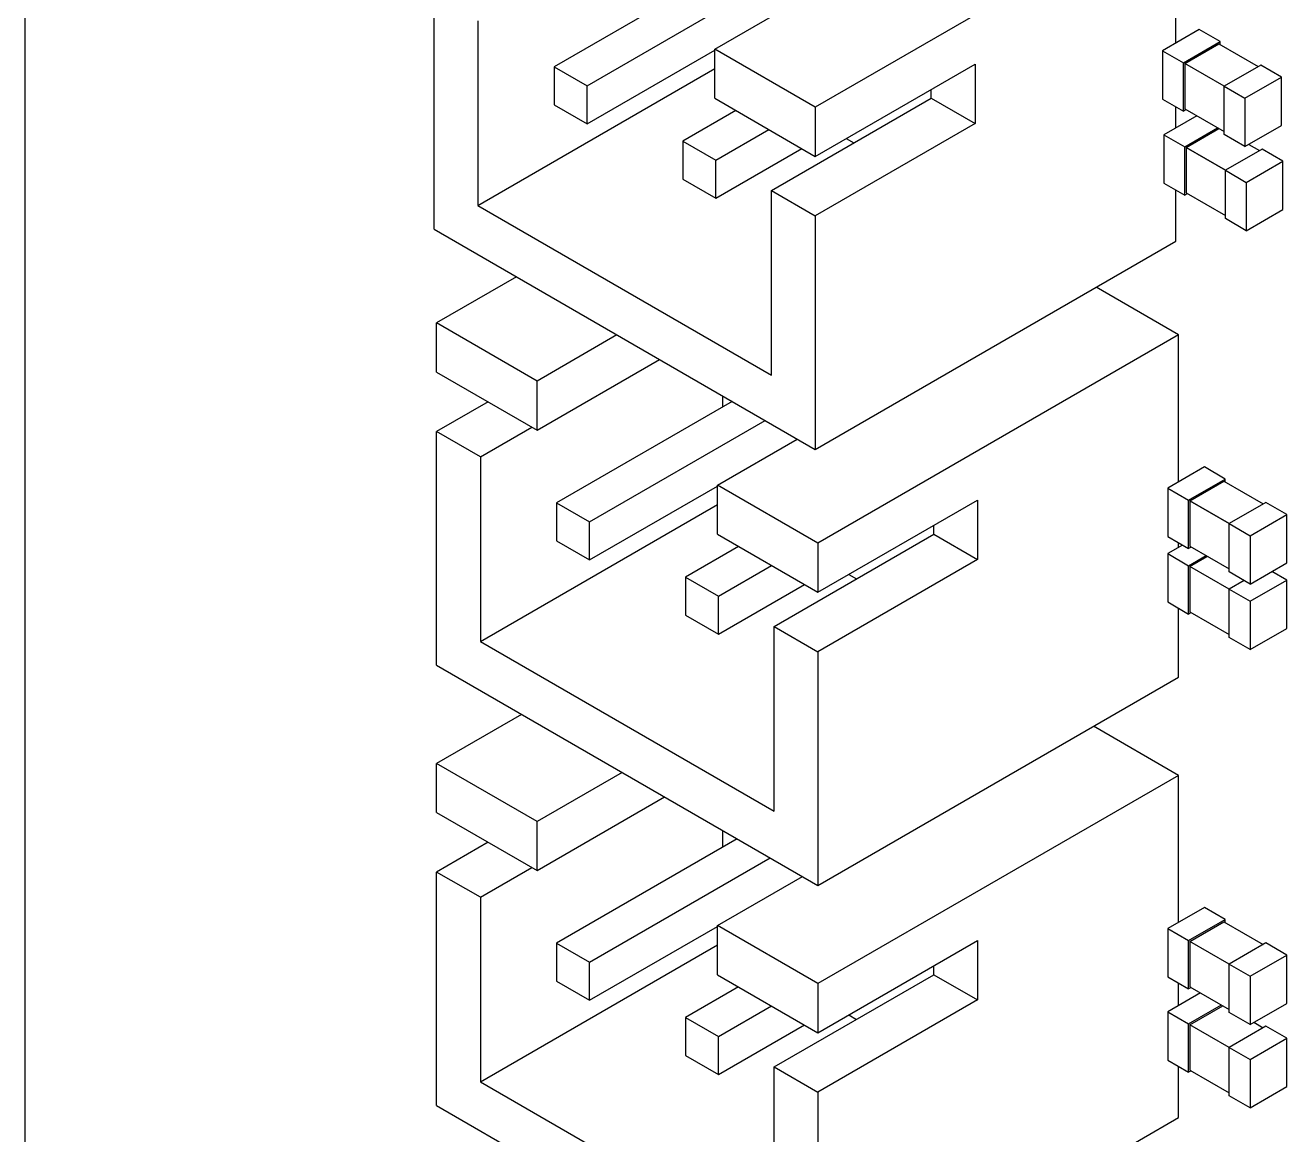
# Paper-space layout 'Layout1' of a CAD drawing. Header units: millimetres. Extents: x 0 to 841, y 0 to 594.
# Drawn here: x 405.87 to 440.49, y 208.31 to 238.76 of the extents above; entities that cross this region are included whole.
import ezdxf

# ---------------------------------------------------------------- set-up
doc = ezdxf.new("R2010")
doc.units = ezdxf.units.MM
doc.layers.get('0').update_dxf_attribs({"lineweight": 50})

psp = doc.layouts.get("Layout1")

# ---------------------------------------------------------------- linework, layer by layer
at = {"color": 18, "linetype": 'Continuous', "lineweight": 25, "true_color": 0x000000}
for p, q in [((405.867, 145.198), (405.867, 264.157)), ((426.746, 241.291), (420.382, 237.617)), ((424.795, 238.1), (430.027, 241.12)), ((435.565, 241.133), (427.552, 236.508)), ((421.287, 237.095), (427.651, 240.769)), ((437.452, 238.272), (437.452, 240.044)), ((417.087, 233.159), (417.087, 239.569)), ((418.289, 238.875), (418.289, 233.812)), ((438.088, 238.64), (437.083, 238.059)), ((438.662, 238.308), (438.088, 238.64)), ((437.657, 237.728), (438.662, 238.308)), ((437.692, 237.707), (438.627, 238.247)), ((438.627, 238.247), (439.706, 237.624)), ((438.662, 238.226), (438.662, 238.308)), ((421.287, 236.05), (424.795, 238.074)), ((427.552, 236.508), (424.795, 238.1)), ((424.795, 236.752), (424.795, 238.1)), ((437.083, 238.059), (437.083, 236.733)), ((437.083, 238.059), (437.657, 237.728)), ((418.289, 233.812), (424.795, 237.568)), ((420.382, 237.617), (421.287, 237.095)), ((420.382, 237.617), (420.382, 236.572)), ((427.552, 235.16), (431.936, 237.691)), ((431.936, 237.691), (431.936, 236.058)), ((437.657, 236.402), (437.657, 237.728)), ((438.771, 237.084), (437.692, 237.707)), ((437.692, 237.707), (437.692, 236.463)), ((439.777, 237.665), (438.771, 237.084)), ((440.351, 237.333), (439.777, 237.665)), ((439.345, 236.753), (440.351, 237.333)), ((440.351, 236.007), (440.351, 237.333)), ((421.287, 236.05), (421.287, 237.095)), ((430.734, 236.752), (430.734, 236.997)), ((438.771, 235.758), (438.771, 237.084)), ((438.771, 237.084), (439.345, 236.753)), ((420.382, 236.572), (421.287, 236.05)), ((424.795, 236.752), (427.552, 235.16)), ((426.35, 234.221), (430.734, 236.752)), ((427.552, 236.508), (427.552, 235.16)), ((430.734, 236.752), (431.936, 236.058)), ((437.083, 236.733), (437.657, 236.402)), ((437.452, 235.945), (437.452, 236.52)), ((439.345, 236.753), (439.345, 235.427)), ((425.375, 236.417), (423.918, 235.576)), ((438.021, 236.273), (437.119, 235.752)), ((437.728, 236.442), (437.657, 236.402)), ((437.692, 236.463), (438.771, 235.84)), ((424.823, 235.054), (426.28, 235.895)), ((431.936, 236.058), (427.552, 233.527)), ((437.693, 235.421), (438.595, 235.942)), ((437.728, 235.4), (438.63, 235.921)), ((439.345, 235.427), (440.351, 236.007)), ((423.918, 235.576), (424.823, 235.054)), ((423.918, 235.576), (423.918, 234.531)), ((428.4, 235.65), (428.612, 235.527)), ((437.119, 235.752), (437.119, 234.426)), ((437.119, 235.752), (437.693, 235.421)), ((439.345, 235.427), (438.771, 235.758)), ((439.449, 235.486), (439.742, 235.317)), ((424.823, 234.009), (427.185, 235.372)), ((437.693, 234.095), (437.693, 235.421)), ((438.807, 234.777), (437.728, 235.4)), ((437.728, 235.4), (437.728, 234.156)), ((437.728, 235.4), (438.807, 234.777)), ((439.813, 235.358), (438.807, 234.777)), ((440.387, 235.026), (439.813, 235.358)), ((424.823, 234.009), (424.823, 235.054)), ((438.807, 233.451), (438.807, 234.777)), ((438.807, 234.777), (439.381, 234.446)), ((439.381, 234.446), (440.387, 235.026)), ((440.387, 233.7), (440.387, 235.026)), ((423.918, 234.531), (424.823, 234.009)), ((437.119, 234.426), (437.693, 234.095)), ((439.381, 234.446), (439.381, 233.12)), ((426.35, 234.221), (427.552, 233.527)), ((426.35, 229.159), (426.35, 234.221)), ((437.452, 232.832), (437.452, 234.234)), ((437.763, 234.135), (437.693, 234.095)), ((437.728, 234.156), (438.807, 233.533)), ((418.289, 233.812), (426.35, 229.159)), ((427.552, 233.527), (427.552, 227.117)), ((439.381, 233.12), (438.807, 233.451)), ((439.381, 233.12), (440.387, 233.7)), ((417.087, 233.159), (427.552, 227.117)), ((427.552, 227.117), (437.452, 232.832)), ((419.35, 231.852), (417.158, 230.587)), ((437.523, 230.26), (435.259, 231.567)), ((419.916, 228.995), (417.158, 230.587)), ((417.158, 229.239), (417.158, 230.587)), ((422.108, 230.26), (419.916, 228.995)), ((437.523, 230.26), (427.623, 224.545)), ((437.523, 226.228), (437.523, 230.26)), ((419.916, 227.647), (423.275, 229.587)), ((417.158, 229.239), (419.916, 227.647)), ((419.916, 227.647), (419.916, 228.995)), ((425.007, 228.587), (425.007, 228.284)), ((418.572, 228.423), (417.158, 227.606)), ((425.269, 228.435), (420.453, 225.655)), ((421.358, 225.133), (426.174, 227.913)), ((417.158, 221.197), (417.158, 227.606)), ((418.36, 226.912), (417.158, 227.606)), ((418.36, 226.912), (419.774, 227.729)), ((424.865, 226.137), (427.058, 227.403)), ((418.36, 226.912), (418.36, 221.85)), ((438.23, 226.636), (437.224, 226.056)), ((438.804, 226.305), (438.23, 226.636)), ((421.358, 224.087), (424.865, 226.112)), ((427.623, 224.545), (424.865, 226.137)), ((424.865, 224.79), (424.865, 226.137)), ((437.798, 225.724), (438.804, 226.305)), ((437.834, 225.704), (438.769, 226.244)), ((438.769, 226.244), (439.848, 225.621)), ((438.804, 226.223), (438.804, 226.305)), ((437.224, 226.056), (437.224, 224.73)), ((437.224, 226.056), (437.798, 225.724)), ((418.36, 221.85), (424.865, 225.605)), ((420.453, 225.655), (421.358, 225.133)), ((420.453, 225.655), (420.453, 224.61)), ((427.623, 223.198), (432.007, 225.729)), ((432.007, 225.729), (432.007, 224.096)), ((437.798, 224.398), (437.798, 225.724)), ((438.913, 225.081), (437.834, 225.704)), ((437.834, 225.704), (437.834, 224.46)), ((437.834, 225.704), (438.913, 225.081)), ((439.918, 225.662), (438.913, 225.081)), ((440.492, 225.33), (439.918, 225.662)), ((421.358, 224.087), (421.358, 225.133)), ((438.913, 225.081), (439.487, 224.75)), ((438.913, 223.755), (438.913, 225.081)), ((439.487, 224.75), (440.492, 225.33)), ((440.492, 224.004), (440.492, 225.33)), ((424.865, 224.79), (427.623, 223.198)), ((426.421, 222.259), (430.805, 224.79)), ((430.805, 224.79), (430.805, 225.035)), ((430.805, 224.79), (432.007, 224.096)), ((437.224, 224.73), (437.798, 224.398)), ((439.487, 224.75), (439.487, 223.424)), ((420.453, 224.61), (421.358, 224.087)), ((425.445, 224.455), (423.989, 223.614)), ((427.623, 224.545), (427.623, 223.198)), ((437.632, 224.495), (437.224, 224.26)), ((437.523, 224.432), (437.523, 224.558)), ((437.869, 224.439), (437.798, 224.398)), ((437.834, 224.46), (438.913, 223.837)), ((432.007, 224.096), (427.623, 221.565)), ((437.224, 224.26), (437.224, 222.934)), ((437.224, 224.26), (437.798, 223.928)), ((437.798, 223.928), (438.276, 224.204)), ((437.834, 223.908), (438.312, 224.184)), ((424.894, 223.092), (426.351, 223.933)), ((428.471, 223.687), (428.683, 223.565)), ((437.798, 222.602), (437.798, 223.928)), ((438.913, 223.285), (437.834, 223.908)), ((437.834, 223.908), (437.834, 222.663)), ((439.487, 223.424), (438.913, 223.755)), ((439.487, 223.424), (440.492, 224.004)), ((440.492, 223.534), (440.085, 223.769)), ((423.989, 223.614), (424.894, 223.092)), ((423.989, 223.614), (423.989, 222.569)), ((424.894, 222.046), (427.256, 223.41)), ((439.32, 223.52), (438.913, 223.285)), ((439.487, 222.953), (440.492, 223.534)), ((440.492, 222.208), (440.492, 223.534)), ((424.894, 222.046), (424.894, 223.092)), ((438.913, 223.285), (439.487, 222.953)), ((438.913, 221.959), (438.913, 223.285)), ((437.224, 222.934), (437.798, 222.602)), ((437.523, 220.87), (437.523, 222.761)), ((437.869, 222.643), (437.798, 222.602)), ((437.834, 222.663), (438.913, 222.04)), ((439.487, 222.953), (439.487, 221.627)), ((423.989, 222.569), (424.894, 222.046)), ((426.421, 222.259), (427.623, 221.565)), ((426.421, 217.196), (426.421, 222.259)), ((439.487, 221.627), (438.913, 221.959)), ((439.487, 221.627), (440.492, 222.208)), ((418.36, 221.85), (426.421, 217.196)), ((427.623, 221.565), (427.623, 215.155)), ((417.158, 221.197), (427.623, 215.155)), ((427.623, 215.155), (437.523, 220.87)), ((419.492, 219.849), (417.158, 218.502)), ((437.523, 218.175), (435.189, 219.523)), ((419.916, 216.91), (417.158, 218.502)), ((417.158, 217.155), (417.158, 218.502)), ((422.249, 218.257), (419.916, 216.91)), ((437.523, 218.175), (427.623, 212.461)), ((437.523, 214.143), (437.523, 218.175)), ((419.916, 215.563), (423.416, 217.584)), ((417.158, 217.155), (419.916, 215.563)), ((419.916, 215.563), (419.916, 216.91)), ((425.411, 216.432), (420.453, 213.57)), ((425.007, 216.665), (425.007, 216.199)), ((418.572, 216.338), (417.158, 215.522)), ((421.358, 213.048), (426.316, 215.91)), ((417.158, 209.112), (417.158, 215.522)), ((418.36, 214.828), (417.158, 215.522)), ((418.36, 214.828), (419.774, 215.644)), ((424.865, 214.053), (427.199, 215.4)), ((418.36, 214.828), (418.36, 209.765)), ((438.23, 214.552), (437.224, 213.971)), ((438.804, 214.22), (438.23, 214.552)), ((421.358, 212.003), (424.865, 214.027)), ((427.623, 212.461), (424.865, 214.053)), ((424.865, 212.705), (424.865, 214.053)), ((437.798, 213.64), (438.804, 214.22)), ((437.834, 213.619), (438.769, 214.159)), ((438.769, 214.159), (439.848, 213.536)), ((438.804, 214.139), (438.804, 214.22)), ((427.623, 211.113), (432.007, 213.644)), ((432.007, 213.644), (432.007, 212.011)), ((437.224, 213.971), (437.224, 212.645)), ((437.224, 213.971), (437.798, 213.64)), ((418.36, 209.765), (424.865, 213.521)), ((420.453, 213.57), (421.358, 213.048)), ((420.453, 213.57), (420.453, 212.525)), ((437.798, 212.314), (437.798, 213.64)), ((438.913, 212.996), (437.834, 213.619)), ((437.834, 213.619), (437.834, 212.375)), ((439.918, 213.577), (438.913, 212.996)), ((440.492, 213.245), (439.918, 213.577)), ((421.358, 212.003), (421.358, 213.048)), ((430.805, 212.705), (430.805, 212.95)), ((438.913, 211.67), (438.913, 212.996)), ((438.913, 212.996), (439.487, 212.665)), ((439.487, 212.665), (440.492, 213.245)), ((440.492, 211.919), (440.492, 213.245)), ((424.865, 212.705), (427.623, 211.113)), ((426.421, 210.174), (430.805, 212.705)), ((430.805, 212.705), (432.007, 212.011)), ((437.224, 212.645), (437.798, 212.314)), ((439.487, 212.665), (439.487, 211.339)), ((420.453, 212.525), (421.358, 212.003)), ((425.445, 212.37), (423.989, 211.529)), ((427.623, 212.461), (427.623, 211.113)), ((437.523, 211.857), (437.523, 212.473)), ((437.869, 212.354), (437.798, 212.314)), ((437.834, 212.375), (438.913, 211.752)), ((432.007, 212.011), (427.623, 209.48)), ((438.127, 212.206), (437.224, 211.685)), ((439.487, 211.339), (440.492, 211.919)), ((424.894, 211.007), (426.351, 211.848)), ((428.471, 211.603), (428.683, 211.48)), ((437.224, 211.685), (437.224, 210.359)), ((437.224, 211.685), (437.798, 211.353)), ((437.798, 211.353), (438.701, 211.874)), ((437.834, 211.333), (438.736, 211.854)), ((439.487, 211.339), (438.913, 211.67)), ((423.989, 211.529), (424.894, 211.007)), ((423.989, 211.529), (423.989, 210.484)), ((424.894, 209.962), (427.256, 211.325)), ((437.798, 210.027), (437.798, 211.353)), ((438.913, 210.71), (437.834, 211.333)), ((437.834, 211.333), (437.834, 210.089)), ((439.918, 211.291), (438.913, 210.71)), ((439.59, 211.398), (439.848, 211.25)), ((440.492, 210.959), (439.918, 211.291)), ((424.894, 209.962), (424.894, 211.007)), ((439.487, 210.379), (440.492, 210.959)), ((440.492, 209.633), (440.492, 210.959)), ((438.913, 210.71), (439.487, 210.379)), ((438.913, 209.384), (438.913, 210.71)), ((423.989, 210.484), (424.894, 209.962)), ((437.224, 210.359), (437.798, 210.027)), ((437.523, 208.785), (437.523, 210.187)), ((439.487, 210.379), (439.487, 209.053)), ((426.421, 210.174), (427.623, 209.48)), ((426.421, 205.112), (426.421, 210.174)), ((437.869, 210.068), (437.798, 210.027)), ((437.834, 210.089), (438.913, 209.466)), ((418.36, 209.765), (426.421, 205.112)), ((439.487, 209.053), (440.492, 209.633)), ((427.623, 209.48), (427.623, 203.07)), ((439.487, 209.053), (438.913, 209.384)), ((417.158, 209.112), (427.623, 203.07)), ((427.623, 203.07), (437.523, 208.785))]:
    psp.add_line(p, q, dxfattribs=at)

doc.saveas('drawing.dxf')
